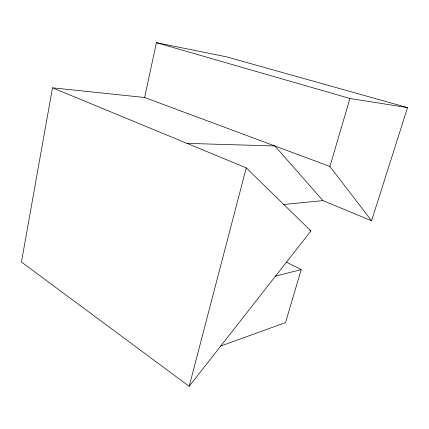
<?xml version="1.0" encoding="UTF-8"?>
<svg xmlns="http://www.w3.org/2000/svg" width="429" height="429" viewBox="0 0 429 429"><rect width="100%" height="100%" fill="white"/><g stroke="black" fill="none" stroke-linecap="round" stroke-linejoin="round"><path stroke-width="0.64" d="M52.483 87.811L21.45 262.039L189.184 386.315L310.923 230.936L246.257 167.857L52.483 87.811L144.643 97.501L329.917 166.457L371.562 220.763L407.55 107.609L226.555 56.843L156.408 42.685L144.643 97.501M189.184 386.315L246.257 167.857M329.917 166.457L349.935 98.472L407.55 107.609M286.25 262.049L301.196 269.61L285.558 322.576L220.2 346.23M275.397 276.142L301.196 269.61M283.682 204.51L322.935 200.616L371.562 220.763M186.985 143.372L274.903 145.978L322.935 200.616M156.408 42.685L349.935 98.472M309.722 230.389L310.923 230.936"/></g></svg>
